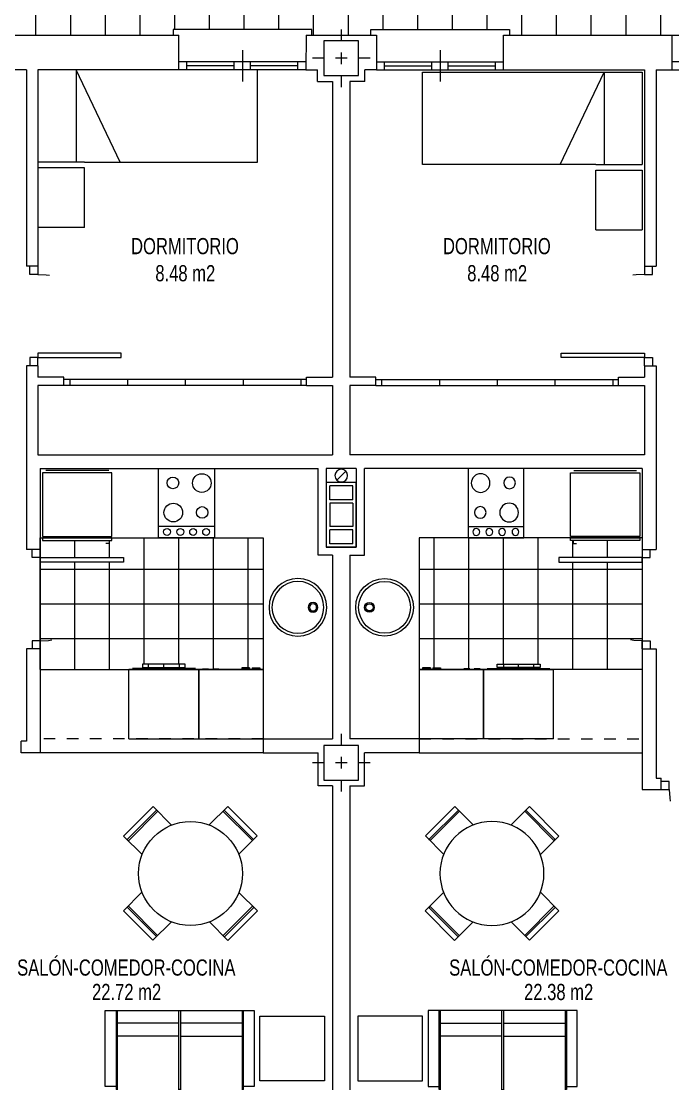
# Model space of a CAD drawing. Header units: millimetres. Extents: x 1426 to 1585, y -58 to 4.
# Drawn here: x 1491.61 to 1497.25, y -49.41 to -40.22 of the extents above; entities that cross this region are included whole.
import ezdxf
from ezdxf.enums import TextEntityAlignment as Align

# ---------------------------------------------------------------- set-up
doc = ezdxf.new("R2010")
doc.units = ezdxf.units.MM
doc.header["$LTSCALE"] = 0.35
for name, pattern in [('DASHDOT', [1, 0.5, -0.25, 0, -0.25]), ('HIDDEN', [0.375, 0.25, -0.125]), ('PUNTOS', [6.35, 0, -6.35])]:
    doc.linetypes.add(name, pattern=pattern)
doc.layers.get('0').update_dxf_attribs({"color": 5, "lineweight": 0})
for name, color, linetype, lineweight in [('BAJANTES', 9, 'Continuous', 0), ('BARRIDO_PUERTA', 251, 'PUNTOS', 0), ('CARPINTERIA', 4, 'Continuous', 0), ('COCINA', 7, 'Continuous', 0), ('ESCALERAS', 7, 'Continuous', 0), ('GRAFISMOS', 8, 'DASHDOT', 0), ('MUEBLES', 7, 'Continuous', 0), ('MUROS', 1, 'Continuous', 0), ('OCULTO', 11, 'HIDDEN', 0), ('PILARES', 7, 'Continuous', 0), ('SANITARIOS', 7, 'Continuous', 0), ('SHUNT', 9, 'Continuous', 0), ('SOLERIA', 251, 'Continuous', 0), ('SUPERFICIES', 2, 'Continuous', 0), ('TEXTOS', 3, 'Continuous', 0)]:
    doc.layers.add(name, color=color, linetype=linetype, lineweight=lineweight)
doc.styles.add('SWIS721 Lt', font='swisscl.ttf')

# ---------------------------------------------------------------- blocks, each defined once
blk = doc.blocks.new('PILAR 30x30')
at = {"layer": 'GRAFISMOS', "ltscale": 0.5}
for p, q in [((0, 0.2499999999999858), (0, -0.2499999999999858)), ((0.2499999999999716, 0), (-0.25, 0))]:
    blk.add_line(p, q, dxfattribs=at)
at = {"layer": 'PILARES'}
blk.add_lwpolyline([(0.1499999999999773, -0.1500000000000021), (0.1499999999999773, 0.149999999999995), (-0.1500000000000057, 0.149999999999995), (-0.1500000000000057, -0.1500000000000021)], close=True, dxfattribs=at)
blk = doc.blocks.new('SHUNT 56x21')
at = {"layer": 'SHUNT'}
for p, q in [((0, 0.2599999999999909), (0, 0)), ((0.5599999999999454, 0.2599999999996783), (0, 0.2599999999999909)), ((0.1500000000000909, 0.2300000000000182), (0.0300000000000864, 0.2300000000000182)), ((0.0300000000000864, 0.2300000000000182), (0.0300000000000864, 0.02999999999997272)), ((0.1500000000000909, 0.2300000000000182), (0.1500000000000909, 0.02999999999997272)), ((0.1800000000000637, 0.2300000000000182), (0.1800000000000637, 0.02999999999997272)), ((0.1800000000000637, 0.2300000000000182), (0.3799999999999955, 0.2300000000000182)), ((0.3799999999999955, 0.2300000000000182), (0.3799999999999955, 0.02999999999997272)), ((0.5299999999999727, 0.2299999999998477), (0.4099999999999682, 0.2299999999998477)), ((0.4099999999999682, 0.2299999999998477), (0.4099999999999682, 0.02999999999980218)), ((0.5299999999999727, 0.2299999999998477), (0.5299999999999727, 0.02999999999980218)), ((0.5599999999999454, 0.2599999999996783), (0.5599999999999739, -1.56319401867222e-13)), ((0, 0), (0.5599999999999739, -1.56319401867222e-13)), ((0.1500000000000909, 0.02999999999997272), (0.0300000000000864, 0.02999999999997272)), ((0.1800000000000637, 0.02999999999997272), (0.3799999999999955, 0.02999999999997272)), ((0.5299999999999727, 0.02999999999980218), (0.4099999999999682, 0.02999999999980218))]:
    blk.add_line(p, q, dxfattribs=at)
blk = doc.blocks.new('bajante')
at = {"layer": 'BAJANTES'}
blk.add_line((-0.03889087296533944, -0.03889087296518312), (0.03889087296511207, 0.03889087296535365), dxfattribs=at)
blk.add_circle((0, 0), 0.055, dxfattribs=at)
blk = doc.blocks.new('A$C7B596D43')
at = {"layer": 'MUEBLES'}
for p, q in [((-1.419790294221457e-07, 1.498506282077116), (-1.419790294221457e-07, 1.899999949663197)), ((0.5157371351176607, 1.899999949663197), (-1.419790010004363e-07, 1.899999949663197)), ((0.5157371351176607, 1.498506282077116), (0.5157371351176607, 1.899999949663197)), ((0.5640066828195813, 1.498506282077102), (0.5640066828195813, 1.899999949663183)), ((1.364006682819593, 1.899999949663197), (0.5640066828195813, 1.899999949663183)), ((1.364006682819593, -5.03368084991962e-08), (1.364006682819593, 1.899999949663197)), ((1.364006682819593, 1.569999949663185), (0.5640066828195813, 1.569999949663185)), ((0.5640066828195813, 1.189999949663189), (1.364006682819593, 1.569999949663185)), ((-1.419790294221457e-07, 1.498506282077116), (0.5157371351176607, 1.498506282077116)), ((0.5640066828195813, 1.498506282077102), (0.5640066828195813, -5.03368084991962e-08)), ((0.5640066828195813, -5.03368084991962e-08), (1.364006682819593, -5.03368084991962e-08))]:
    blk.add_line(p, q, dxfattribs=at)
blk = doc.blocks.new('M MESA o90')
at = {"layer": 'MUEBLES'}
for p, q in [((-0.1799999999998363, 0.412431812545492), (-0.1799999999998363, 0.6384318125456048)), ((-0.1799999999998363, 0.6384318125456048), (0.180000000000291, 0.6384318125456048)), ((-0.1799999999998363, 0.580431812545612), (-0.1799999999998363, 0.594431812545281)), ((-0.1799999999998363, 0.594431812545281), (0.180000000000291, 0.594431812545281)), ((0.180000000000291, 0.580431812545612), (-0.1799999999998363, 0.580431812545612)), ((0.180000000000291, 0.6384318125456048), (0.180000000000291, 0.412431812545492)), ((-0.6375531557405338, -0.1779999999998836), (-0.6375531557405338, 0.181999999999789)), ((-0.6375531557405338, 0.181999999999789), (-0.4115531557404211, 0.181999999999789)), ((-0.5935531557406648, -0.1779999999998836), (-0.5935531557406648, 0.181999999999789)), ((-0.5795531557405411, 0.181999999999789), (-0.5795531557405411, -0.1779999999998836)), ((0.6375531557405338, 0.181999999999789), (0.4115531557404211, 0.181999999999789)), ((0.5795531557405411, 0.181999999999789), (0.5795531557405411, -0.1779999999998836)), ((0.5935531557406648, -0.1779999999998836), (0.5935531557406648, 0.181999999999789)), ((0.6375531557405338, -0.1779999999998836), (0.6375531557405338, 0.181999999999789)), ((-0.4115531557404211, -0.1779999999998836), (-0.6375531557405338, -0.1779999999998836)), ((-0.5795531557405411, -0.1779999999998836), (-0.5935531557406648, -0.1779999999998836)), ((0.4115531557404211, -0.1779999999998836), (0.6375531557405338, -0.1779999999998836)), ((0.5795531557405411, -0.1779999999998836), (0.5935531557406648, -0.1779999999998836)), ((-0.1799999999998363, -0.6384318125456048), (-0.1799999999998363, -0.412431812545492)), ((0.180000000000291, -0.412431812545492), (0.180000000000291, -0.6384318125456048)), ((-0.1799999999998363, -0.580431812545612), (0.180000000000291, -0.580431812545612)), ((0.180000000000291, -0.594431812545281), (-0.1799999999998363, -0.594431812545281)), ((0.180000000000291, -0.6384318125456048), (-0.1799999999998363, -0.6384318125456048)), ((0.180000000000291, -0.580431812545612), (0.180000000000291, -0.594431812545281))]:
    blk.add_line(p, q, dxfattribs=at)
blk.add_circle((0, 0), 0.4499999999995907, dxfattribs=at)
blk = doc.blocks.new('C COCINA')
at = {"layer": 'COCINA'}
blk.add_line((0.241602562045955, -0.4992061427551562), (-0.2416025620464097, -0.4992061427551562), dxfattribs=at)
blk.add_lwpolyline([(0.241602562045955, -0.599999999999909), (-0.2416025620464097, -0.599999999999909), (-0.2416025620464097, 0), (0.241602562045955, 0)], close=True, dxfattribs=at)
for centre, radius in [((-0.117076651763, -0.123541167833082), 0.05039692862239899), ((0.1333040751810586, -0.1246753765371977), 0.08079242269822089), ((-0.1134664561068348, -0.380264500404337), 0.08079242269822089), ((0.1361538410769754, -0.3791302917002213), 0.05039692862239899), ((-0.1679590003532212, -0.5474320241692112), 0.02971582313937692), ((-0.05297168472679914, -0.5474320241692112), 0.02971582313937692), ((0.0581396539682828, -0.5474320241692112), 0.02971582313937692), ((0.1705429849735083, -0.5474320241692112), 0.02971582313937692)]:
    blk.add_circle(centre, radius, dxfattribs=at)
blk = doc.blocks.new('C FREGADERO1')
at = {"layer": 'SANITARIOS'}
for centre, radius in [((0, -0.2999968047433867), 0.2499999950000047), ((0, -0.2999968047433867), 0.2242263776581457), ((0, -0.1691363783693305), 0.04227118837031624), ((0, -0.1691363783693305), 0.03146018602145409)]:
    blk.add_circle(centre, radius, dxfattribs=at)
blk = doc.blocks.new('C FRIGORIFICO')
at = {"layer": 'COCINA'}
for p, q in [((0.6199999999985266, -0.03575461507762157), (0.01999999999861757, -0.03575461507762157)), ((0.01999999999861757, -0.03575461507762157), (0.01999999999861757, -0.5857546150778035)), ((0.591668803025641, -0.01719124852797904), (0.049155221874571, -0.01719124852752429)), ((0.6199999999985266, -0.5857546150778035), (0.6199999999985266, -0.03575461507762157)), ((0.6198687664023055, -0.599999999999909), (0.01961240309901768, -0.599999999999909)), ((0.01961240309901768, -0.599999999999909), (0.01961240309901768, -0.622828914227739)), ((0.01961240309901768, -0.622828914227739), (0.6198687664023055, -0.622828914227739)), ((0.01999999999861757, -0.5857546150778035), (0.6199999999985266, -0.5857546150778035)), ((0.5970402246211961, -0.622828914227739), (0.5970402246211961, -0.6470007057637304)), ((0.6198687664023055, -0.622828914227739), (0.6198687664023055, -0.599999999999909)), ((0.5970402246211961, -0.6470007057637304), (0.5674974058456428, -0.6470007057637304))]:
    blk.add_line(p, q, dxfattribs=at)
blk = doc.blocks.new('C LAVADORA')
at = {"layer": 'SANITARIOS'}
for p, q in [((-0.3025210084038008, 0), (-0.3025210084038008, -0.6000000000003638)), ((-0.3025210084033461, 0), (0.3025210084033461, 0)), ((0.3025210084033461, 0), (0.3025210084033461, -0.6000000000003638)), ((0.3025210084033461, -0.6000000000003638), (-0.3025210084033461, -0.6000000000003638)), ((0.2722689075631024, -0.6100840336134752), (-0.2722689075631024, -0.6100840336134752)), ((-0.1865546218486998, -0.6176470588234224), (0.1840336134450808, -0.6176470588234224)), ((-0.1865546218486998, -0.6478991596641208), (-0.1865546218486998, -0.6176470588234224)), ((-0.1336134453781597, -0.6176470588234224), (-0.1336134453781597, -0.6478991596641208)), ((0, -0.6176470588234224), (0, -0.6478991596641208)), ((0.1310924369745408, -0.6478991596641208), (0.1310924369745408, -0.6176470588234224)), ((0.1840336134450808, -0.6176470588234224), (0.1840336134450808, -0.6478991596641208)), ((0.1840336134450808, -0.6478991596641208), (-0.1865546218486998, -0.6478991596641208))]:
    blk.add_line(p, q, dxfattribs=at)
blk.add_lwpolyline([(0.1840336134450808, -0.6478991596641208), (-0.1865546218486998, -0.6478991596641208), (-0.1865546218486998, -0.6176470588234224), (0.1840336134450808, -0.6176470588234224), (0.1840336134450808, -0.6478991596641208)], dxfattribs=at)
blk = doc.blocks.new('C LAVAVAJILLAS')
at = {"layer": 'SANITARIOS'}
for p, q in [((-0.2784107946026779, -0.6000000000003638), (-0.2784107946026779, 0)), ((-0.2784107946026779, 0), (0.2784107946026779, 0)), ((0.2784107946031327, -0.6000000000003638), (0.2784107946031327, 0)), ((0.2784107946026779, -0.6000000000003638), (-0.2784107946026779, -0.6000000000003638)), ((-0.2478260869561382, -0.6053973013495124), (-0.1956521739130039, -0.6053973013495124)), ((-0.1587706146924575, -0.6053973013495124), (-0.1065967016488685, -0.6053973013495124)), ((0.09310344827599693, -0.6053973013495124), (0.1605697151426284, -0.6053973013495124)), ((0.09310344827599693, -0.6152923538234063), (0.09310344827599693, -0.6053973013495124)), ((0.1605697151426284, -0.6152923538234063), (0.09310344827599693, -0.6152923538234063)), ((0.1605697151426284, -0.6152923538234063), (0.1605697151426284, -0.6053973013495124)), ((0.248725637181451, -0.6053973013495124), (0.1821589205401324, -0.6053973013495124)), ((0.1821589205401324, -0.6152923538234063), (0.1821589205401324, -0.6053973013495124)), ((0.1821589205401324, -0.6152923538234063), (0.248725637181451, -0.6152923538234063)), ((0.248725637181451, -0.6152923538234063), (0.248725637181451, -0.6053973013495124))]:
    blk.add_line(p, q, dxfattribs=at)
blk = doc.blocks.new('PSO_012A')
at = {"color": 0, "linetype": 'ByBlock'}
for p, q in [((0.6805265739769197, 0), (-0.6805265739769197, 0)), ((-0.6805265739769197, 0), (-0.6805265739769197, -0.6023708609991729)), ((-0.5814022550783164, -0.6252457038219248), (-0.5814022550783164, 0)), ((-0.5699648336669441, 0), (-0.5699648336669441, -0.6519330204484746)), ((-0.009531184509484092, -0.6519330204484746), (-0.009531184509484092, 0)), ((0.009531184509484092, -0.6519330204484746), (0.009531184509484092, 0)), ((0.5699648336669441, 0), (0.5699648336669441, -0.6519330204484746)), ((0.5814022550783164, 0), (0.5814022550783164, -0.6252457038219248)), ((0.6805265739769197, -0.6023708609991694), (0.6805265739769197, 3.552713678800501e-15)), ((-0.5699648336669441, -0.09912431889859619), (-0.009531184509484092, -0.09912431889859619)), ((0.009531184509484092, -0.09912431889859619), (0.5699648336669441, -0.09912431889859619)), ((-0.009531184509484092, -0.2020611116009903), (-0.5699648336669441, -0.2020611116009903)), ((0.009531184509484092, -0.2020611116009903), (0.5699648336669441, -0.2020611116009903)), ((-0.6805265739769197, -0.6023708609991729), (-0.5814022550783164, -0.6023708609991729)), ((-0.5814022550783164, -0.6252457038219248), (-0.5737773074707349, -0.6252457038219248)), ((-0.5699648336669441, -0.6519330204484746), (-0.009531184509484092, -0.6519330204484746)), ((-0.009531184509484092, -0.6252457038219177), (0.009531184509484092, -0.6252457038219248)), ((0.5699648336669441, -0.6519330204484746), (0.009531184509484092, -0.6519330204484746)), ((0.5814022550783164, -0.6252457038219248), (0.5699648336669298, -0.6252457038219248)), ((0.5814022550783164, -0.6023708609991729), (0.6805265739769197, -0.6023708609991729))]:
    blk.add_line(p, q, dxfattribs=at)
blk = doc.blocks.new('C P082')
at = {"layer": 'BARRIDO_PUERTA'}
blk.add_arc((0.07000000000016371, 0), 0.8200000000001637, 2.605510395054913e-11, 87.20397430368445, dxfattribs=at)
at = {"layer": 'CARPINTERIA'}
for p, q in [((0.07000000000016371, 0.8190238091779065), (0.1100000000005821, 0.8190238091779065)), ((0.07000000000016371, 0), (0.07000000000016371, 0.8190238091779065)), ((0.1100000000005821, 0.8190238091779065), (0.1100000000005821, 0)), ((0, 0), (0.07000000000016371, 0)), ((0.1100000000005821, 0), (0.07000000000016371, 0)), ((0.07000000000016371, 0), (0.07000000000016371, -0.07000000000016371)), ((0.8900000000003274, 0), (0.8900000000003274, -0.07000000000016371)), ((0.9600000000004911, -9.094947017729282e-13), (0.8900000000003274, 0)), ((0.07000000000016371, -0.07000000000016371), (0, -0.07000000000016371)), ((0.8900000000003274, -0.07000000000016371), (0.9600000000004911, -0.07000000000061846))]:
    blk.add_line(p, q, dxfattribs=at)
blk = doc.blocks.new('C P072')
at = {"layer": 'BARRIDO_PUERTA'}
blk.add_arc((0.06790447680714351, -0.0008679941265654634), 0.722096044878664, 0.06887229536583446, 86.65797362140653, dxfattribs=at)
at = {"layer": 'CARPINTERIA'}
for p, q in [((0.07000000000016371, 0.7200000000002547), (0.1100000000005821, 0.7200000000002547)), ((0.07000000000016371, 0), (0.07000000000016371, 0.7200000000002547)), ((0.1100000000005821, 0.7200000000002547), (0.1100000000005821, 0)), ((0, 0), (0.07000000000016371, 0)), ((0.1100000000005821, 0), (0.07000000000016371, 0)), ((0.07000000000016371, 0), (0.07000000000016371, -0.07000000000016371)), ((0.7900000000004184, 0), (0.7900000000004184, -0.07000000000016371)), ((0.8600000000005821, -9.094947017729282e-13), (0.7900000000004184, 0)), ((0.07000000000016371, -0.07000000000016371), (0, -0.07000000000016371)), ((0.7900000000004184, -0.07000000000016371), (0.8600000000005821, -0.07000000000061846))]:
    blk.add_line(p, q, dxfattribs=at)
blk = doc.blocks.new('A$C26967853')
at = {"layer": 'CARPINTERIA'}
for p, q in [((1.200000179804874, 0.4499997227594577), (1.798055109247798e-07, 0.4499997227599408)), ((1.798055109247798e-07, 0.4499997227599408), (1.798055109247798e-07, 0.3999997227597589)), ((1.200000179804874, 0.3999997227592758), (1.200000179804874, 0.4499997227594577)), ((0.6000001798051926, 0.2699997227596356), (0.6000001798051926, -2.772389819938326e-07)), ((0.6000001798056473, 0.1699997227597265), (0.05000017980478333, 0.1699997227597407)), ((0.6000001798056473, 0.09999972275956281), (0.05000017980478333, 0.09999972275957703)), ((0.1200001798054018, 0.09999972275957703), (0.1200001798054018, 0.1699997227597407)), ((0.5300001798059384, 0.134999722759872), (0.1200001798054018, 0.1349997227598863)), ((0.5300001798059384, 0.09999972275956281), (0.5300001798059384, 0.1699997227597265)), ((1.150000179804692, 0.1699997227592576), (0.6000001798051926, 0.1699997227597265)), ((1.150000179804692, 0.09999972275909386), (0.6000001798051926, 0.09999972275956281)), ((0.6700001798058111, 0.09999972275956281), (0.6700001798058111, 0.1699997227597265)), ((1.0795937310304, 0.1349997227594031), (0.6700001798058111, 0.134999722759872)), ((1.0795937310304, 0.09999972275909386), (1.0795937310304, 0.1699997227592576))]:
    blk.add_line(p, q, dxfattribs=at)
blk = doc.blocks.new('ARMARIO 4H')
at = {"layer": 'CARPINTERIA'}
for p, q in [((0, 0.04999999999999716), (2.099999999999909, 0.04999999999999716)), ((0, 0), (2.099999999999909, 0)), ((0.04999999999995453, 0.04999999999999716), (0.04999999999995453, 0)), ((0.5499999999999545, 0.04999999999999716), (0.5499999999999545, 0)), ((1.049999999999955, 0.04999999999999716), (1.049999999999955, 0)), ((1.549999999999955, 0.04999999999999716), (1.549999999999955, 0)), ((2.049999999999955, 0.04999999999999716), (2.049999999999955, 0))]:
    blk.add_line(p, q, dxfattribs=at)

msp = doc.modelspace()

# ---------------------------------------------------------------- hatches: boundary and pattern name
at = {"layer": 'SOLERIA'}
h = msp.add_hatch(dxfattribs=at)
h.set_pattern_fill('ANSI37', color=256, scale=2.403, angle=45, style=0)
h.set_pattern_definition([(90, (1505.251627158006, -39.73548816322316), (-0.300375, 5.551115123125783e-17), []), (180, (1505.251627158006, -39.73548816322316), (-5.551115123125783e-17, -0.300375), [])])
h.paths.add_polyline_path([(1490.303187870864, -39.13549588361904), (1496.951204753269, -39.1354958836185), (1496.951204753269, -37.94551151334705), (1499.151204766196, -37.94551148324029), (1499.151204766196, -39.13549588027013), (1511.402049485929, -39.13549588361851), (1511.402049486787, -39.04549574618766), (1513.552049414036, -39.04549587481575), (1513.552049405238, -39.13549588361875), (1520.200066445148, -39.13549588361909), (1520.200066445148, -40.33548044282728), (1517.582043143207, -40.33548044283207), (1517.582043143207, -40.28548044283189), (1516.382043143207, -40.28548044283237), (1516.382043143207, -40.33548044282717), (1515.87122256936, -40.33548044283256), (1515.87122256936, -40.28548044283237), (1514.67122256936, -40.28548044283189), (1514.67122256936, -40.33548044283207), (1510.525824208757, -40.33548156755221), (1510.525824208757, -40.28548156755203), (1509.325824208757, -40.28548156755155), (1509.325824208757, -40.33548156755173), (1506.707037367578, -40.33548044283207), (1506.707037367578, -40.28548044283189), (1505.507037367579, -40.28548044283237), (1505.507037367579, -40.33548044282717), (1504.996216793731, -40.33548044282724), (1504.996216793731, -40.28548044283237), (1503.796216793732, -40.28548044283189), (1503.796216793732, -40.33548044283207), (1501.177429952552, -40.33548044282664), (1501.177429952552, -40.28548156755155), (1499.977429952553, -40.28548156755203), (1499.977429952553, -40.33548044282724), (1495.832025327116, -40.33548044283207), (1495.832025327116, -40.28548044283189), (1494.632025327117, -40.28548044283237), (1494.632025327117, -40.33548044282717), (1494.121204753269, -40.33548044283256), (1494.121204753269, -40.28548044283237), (1492.92120475327, -40.28548044283189), (1492.92120475327, -40.33548044283207), (1490.303187870864, -40.33548044282731)])
h = msp.add_hatch(dxfattribs=at)
h.set_pattern_fill('ANSI37', color=256, scale=2.4, angle=45, style=0)
h.set_pattern_definition([(90, (1491.772420735034, -45.25465120839183), (-0.3, 5.551115123125783e-17), []), (180, (1491.772420735034, -45.25465120839183), (-5.551115123125783e-17, -0.3), [])])
h.paths.add_polyline_path([(1493.701620289808, -44.68548043336985), (1492.392286678506, -44.68548043336991), (1492.392286678506, -44.70830934759754), (1491.792030315203, -44.70830934759757), (1491.792030315203, -44.68548043336991), (1491.772417912103, -44.6854804333699), (1491.772417912103, -44.78548043336983), (1491.772420735034, -44.78548043336983), (1491.772420735034, -44.85548043337001), (1492.492420735034, -44.85548043337003), (1492.492420735034, -44.89548043337044, -0.3968827745499082), (1491.772420735033, -45.57548043337017), (1491.772420735033, -45.64548043336983), (1491.772417912103, -45.64548043336983), (1491.772417912103, -45.82382198341381), (1493.701620289808, -45.82382198341309)])
h.paths.add_polyline_path([(1493.026295820828, -45.77592282374895), (1493.026295820827, -45.80617492459003), (1492.655707585534, -45.80617492459003), (1492.655707585534, -45.77592282374935)], flags=16)
h.paths.add_polyline_path([(1493.516297458665, -45.80852962959006), (1493.583763725531, -45.80852962959006), (1493.583763725531, -45.81842468206396), (1493.516297458665, -45.81842468206396)], flags=16)
h.paths.add_polyline_path([(1493.605352930929, -45.80852962959006), (1493.67191964757, -45.80852962959006), (1493.67191964757, -45.81842468206394), (1493.605352930929, -45.81842468206396)], flags=16)
h.paths.add_polyline_path([(1492.492420735034, -44.89548043337044), (1491.772420735034, -44.89548043337044), (1491.772420735033, -45.57548043337017, 0.3968827745499082)], flags=17)
h = msp.add_hatch(dxfattribs=at)
h.set_pattern_fill('ANSI37', color=256, scale=2.4, angle=45, style=0)
h.set_pattern_definition([(90, (1496.980809345354, -45.25465120839183), (0.3000000000000001, 5.551115123125783e-17), []), (7.016477563892657e-15, (1496.980809345354, -45.25465120839183), (5.551115123125785e-17, -0.3), [])])
h.paths.add_polyline_path([(1495.051609790579, -44.68548043336985), (1496.360943401882, -44.68548043336991), (1496.360943401882, -44.70830934759754), (1496.961199765185, -44.70830934759757), (1496.961199765185, -44.68548043336991), (1496.980812168285, -44.6854804333699), (1496.980812168285, -44.78548043336983), (1496.980809345354, -44.78548043336983), (1496.980809345354, -44.85548043337001), (1496.260809345353, -44.85548043337003), (1496.260809345353, -44.89548043337044, 0.3968827745499082), (1496.980809345355, -45.57548043337017), (1496.980809345355, -45.64548043336983), (1496.980812168285, -45.64548043336983), (1496.980812168285, -45.82382198341381), (1495.051609790579, -45.82382198341309)])
h.paths.add_polyline_path([(1495.72693425956, -45.77592282374895), (1495.72693425956, -45.80617492459003), (1496.097522494854, -45.80617492459003), (1496.097522494854, -45.77592282374935)], flags=16)
h.paths.add_polyline_path([(1495.236932621723, -45.80852962959006), (1495.169466354856, -45.80852962959006), (1495.169466354856, -45.81842468206396), (1495.236932621723, -45.81842468206396)], flags=16)
h.paths.add_polyline_path([(1495.147877149459, -45.80852962959006), (1495.081310432818, -45.80852962959006), (1495.081310432818, -45.81842468206394), (1495.147877149459, -45.81842468206396)], flags=16)
h.paths.add_polyline_path([(1496.260809345353, -44.89548043337044), (1496.980809345354, -44.89548043337044), (1496.980809345355, -45.57548043337017, -0.3968827745499082)], flags=17)

# ---------------------------------------------------------------- linework, layer by layer
at = {"layer": 'COCINA'}
for p, q in [((1491.772424176939, -44.6854804333695), (1493.701626554644, -44.68548043336948)), ((1493.701626554644, -44.68548043336948), (1493.701626554644, -45.82382197395388)), ((1496.980818433122, -44.6854804333695), (1495.051616055416, -44.6854804333695)), ((1495.051616055416, -44.6854804333695), (1495.051616055416, -45.82382197395388)), ((1491.772424176938, -45.82382198341342), (1493.701611069827, -45.82382198341273)), ((1492.539747463815, -46.42382198341259), (1492.539747463814, -45.82382198341251)), ((1496.980818433121, -45.82382198341345), (1495.051631540233, -45.82382198341273)), ((1496.213495146245, -46.42382198341259), (1496.213495146246, -45.82382198341251))]:
    msp.add_line(p, q, dxfattribs=at)
at = {"layer": 'ESCALERAS', "lineweight": 0}
msp.add_line((1494.506613628729, -44.08548043336945), (1494.246613628729, -44.08548043336996), dxfattribs=at)
at = {"layer": 'ESCALERAS'}
for p, q in [((1494.246613628729, -44.08548043336945), (1494.246613628728, -44.76548043338432)), ((1494.506628981331, -44.08548043336945), (1494.506628981332, -44.76548043338432)), ((1494.246613628729, -44.76548043338486), (1494.506613628729, -44.76548043338432)), ((1493.701611132345, -46.54382243333115), (1491.772424176939, -46.54382243333115)), ((1495.051631477716, -46.54382243333124), (1496.980818433122, -46.54382243333122))]:
    msp.add_line(p, q, dxfattribs=at)
at = {"layer": 'MUEBLES'}
for points in [[(1493.672605713718, -49.38222345086471), (1493.672605713718, -48.82178389042489), (1494.233045274158, -48.82178389042489), (1494.233045274158, -49.38222345086471)], [(1495.080636896342, -49.38222345086471), (1495.080636896342, -48.82178389042489), (1494.520197335903, -48.82178389042489), (1494.520197335903, -49.38222345086471)]]:
    msp.add_lwpolyline(points, close=True, dxfattribs=at)
at = {"layer": 'MUROS', "lineweight": 0}
for p, q in [((1491.513187870866, -40.33548044282718), (1492.971204753269, -40.33548044282724)), ((1494.072017650818, -40.33548044282724), (1494.071611202043, -40.63548044283223)), ((1494.072017650818, -40.33548044282724), (1494.681212429568, -40.33548044282717)), ((1494.681212429568, -40.33548044282724), (1494.681618878343, -40.63548044283223)), ((1495.78202250419, -40.33548044282718), (1497.240042209524, -40.33548044282718)), ((1491.652424176938, -40.63548044283218), (1491.513187870866, -40.63548044283223)), ((1491.652424176938, -40.63548044283224), (1491.652424176938, -42.33548043336827)), ((1491.752426999869, -40.6354804428323), (1491.752426999869, -42.33548043336828)), ((1492.971204753269, -40.63548044283225), (1491.752426999869, -40.63548044283223)), ((1494.071611202043, -40.63548044283223), (1494.172017650817, -40.63548044283223)), ((1494.681618878346, -40.63548044283223), (1494.581212429571, -40.63548044283223)), ((1495.78202250419, -40.6354804428322), (1497.000815610191, -40.6354804428322)), ((1497.000815610191, -40.63548044283227), (1497.000815610191, -42.33548043336825)), ((1497.100818433122, -40.63548044283224), (1497.100818433122, -42.33548043336827)), ((1497.100818433122, -40.63548044283218), (1497.240042209524, -40.63548044283223)), ((1494.172017650817, -40.73551132440979), (1494.301611202042, -40.73551132440981)), ((1494.301611202042, -40.73549588361826), (1494.301611202042, -43.29548043336884)), ((1494.581212429569, -40.73551132440979), (1494.451618878344, -40.73551132440981)), ((1494.451631408019, -40.73549588361826), (1494.451631408018, -43.29548043336886)), ((1491.652424176938, -43.19548043336884), (1491.652424176939, -44.78548043336949)), ((1491.752426999868, -43.19548043336885), (1491.752426999868, -43.29548043336886)), ((1497.000815610192, -43.19548043336884), (1497.000815610192, -43.29548043336883)), ((1497.100818433122, -43.19548043336884), (1497.100818433122, -44.78548043336949)), ((1491.977003748352, -43.29548043336884), (1491.752411647265, -43.29548043336884)), ((1491.977003748352, -43.36548043336884), (1491.752411647265, -43.36548043336884)), ((1491.752426999868, -43.36548043336885), (1491.752426999868, -43.96548043336953)), ((1491.977003748352, -43.36548043336884), (1491.977003748352, -43.29548043336884)), ((1494.077003748352, -43.36548043336884), (1494.077003748352, -43.29548043336884)), ((1494.077003748352, -43.29548043336884), (1494.301611202042, -43.29548043336884)), ((1494.077003748352, -43.36548043336884), (1494.301611202042, -43.36548043336884)), ((1494.301611202042, -43.36548043336884), (1494.301611202043, -43.96548043336951)), ((1494.676223509106, -43.29548043336884), (1494.451631408019, -43.29548043336884)), ((1494.676223509106, -43.36548043336884), (1494.451631408019, -43.36548043336884)), ((1494.451631408018, -43.36548043336884), (1494.451631408018, -43.96548043336951)), ((1494.676223509106, -43.36548043336884), (1494.676223509106, -43.29548043336884)), ((1496.776223509105, -43.36548043336884), (1496.776223509105, -43.29548043336884)), ((1496.776223509105, -43.29548043336884), (1497.000815610192, -43.29548043336884)), ((1496.776223509105, -43.36548043336884), (1497.000815610192, -43.36548043336884)), ((1497.000815610192, -43.36548043336882), (1497.000815610192, -43.96548043336944)), ((1491.752426999868, -43.96548043336953), (1494.301611202043, -43.96548043336951)), ((1497.000815610192, -43.96548043336944), (1494.451631408018, -43.96548043336951)), ((1491.772424176939, -44.08548043336949), (1494.176613628729, -44.0854804333695)), ((1491.772424176939, -44.08548043336949), (1491.772424176939, -44.78548043336948)), ((1496.980818433122, -44.08548043336946), (1494.576628981331, -44.0854804333695)), ((1496.980818433122, -44.08548043336946), (1496.980818433122, -44.78548043336949)), ((1494.301611202042, -44.83548043338428), (1494.301611202043, -46.42382243333109)), ((1494.451631408018, -44.83548043338428), (1494.451631408017, -46.42382243333109)), ((1491.652424176938, -45.64548043336945), (1491.652424176939, -46.44382243333006)), ((1491.772424176938, -45.64548043336948), (1491.772424176938, -46.54382243333115)), ((1496.980818433122, -45.64548043336946), (1496.980818433121, -46.86251440657197)), ((1497.100818433122, -45.64548043336948), (1497.100818433121, -46.76251440657087)), ((1491.652424176939, -46.44382243333006), (1491.607424176939, -46.44382243333002)), ((1491.607424176939, -46.54382243333115), (1491.607424176939, -46.44382243333002)), ((1493.701611132345, -46.42382243333123), (1494.301611202043, -46.42382243333109)), ((1493.701611132345, -46.42382243333123), (1493.701611132345, -46.54382243333118)), ((1495.051631477716, -46.42382243333123), (1494.451631408018, -46.42382243333109)), ((1495.051631477716, -46.42382243333123), (1495.051631477715, -46.54382243333122)), ((1491.772424176938, -46.54382243333115), (1491.607424176939, -46.54382243333115)), ((1493.701611132345, -46.54382243333118), (1494.176621305029, -46.54382243333101)), ((1495.051631477715, -46.54382243333122), (1494.576621305031, -46.54382243333112)), ((1497.100818433122, -46.76251440657087), (1497.145818433121, -46.76251440657084)), ((1497.145818433121, -46.86251440657055), (1497.14581843312, -46.76251440657081)), ((1494.301611202043, -46.82965166303891), (1494.301611202042, -51.18548043336956)), ((1494.451631408018, -46.82965166303891), (1494.451631408018, -51.18548043336956)), ((1496.980818433121, -46.86251440657197), (1497.145818433121, -46.86251440657194))]:
    msp.add_line(p, q, dxfattribs=at)
at = {"layer": 'MUROS'}
for p, q in [((1492.971204753269, -40.63548044283225), (1492.971204753269, -40.33548044282727)), ((1495.782025327117, -40.63548044283225), (1495.782025327117, -40.33548044282727)), ((1497.240042209524, -40.63548044282972), (1497.240042209524, -40.33548044282718)), ((1494.172017650817, -40.73551132440979), (1494.172017650817, -40.63548044283223)), ((1494.581212429569, -40.73551132440979), (1494.581212429569, -40.63548044283223)), ((1491.752426999869, -42.33548043336828), (1491.652424176938, -42.33548043336827)), ((1497.000815610191, -42.33548043336825), (1497.100818433122, -42.33548043336827)), ((1491.752426999868, -43.19548043336885), (1491.652424176938, -43.19548043336884)), ((1497.000815610192, -43.19548043336884), (1497.100818433122, -43.19548043336884)), ((1494.176613628729, -44.83548043338428), (1494.176613628729, -44.0854804333695)), ((1494.576628981332, -44.83548043338428), (1494.576628981331, -44.0854804333695)), ((1491.772424176939, -44.78548043336948), (1491.652424176938, -44.78548043336949)), ((1494.301611202042, -44.83548043338428), (1494.176613628729, -44.83548043338428)), ((1494.451631408018, -44.83548043338428), (1494.576628981332, -44.83548043338428)), ((1496.980818433122, -44.78548043336949), (1497.100818433122, -44.78548043336949)), ((1491.772424176938, -45.64548043336948), (1491.652424176938, -45.64548043336945)), ((1496.980818433122, -45.64548043336946), (1497.100818433122, -45.64548043336948)), ((1494.176621305029, -46.82965166303891), (1494.176621305029, -46.54382243333101)), ((1494.576621305031, -46.82965166303891), (1494.576621305031, -46.54382243333112)), ((1494.301611202043, -46.82965166303891), (1494.176621305029, -46.82965166303891)), ((1494.451631408018, -46.82965166303891), (1494.576621305031, -46.82965166303891))]:
    msp.add_line(p, q, dxfattribs=at)
at = {"layer": 'OCULTO'}
for p, q in [((1493.701611132345, -46.42382243333123), (1491.772424176938, -46.42382243333122)), ((1495.051631477716, -46.42382243333123), (1496.980818433121, -46.42382243333123))]:
    msp.add_line(p, q, dxfattribs=at)
at = {"layer": 'SOLERIA'}
for p, q in [((1497.240042209524, -40.33548044282718), (1498.200042209525, -40.33548044282724)), ((1491.772420735034, -44.78548043336983), (1491.772420735033, -45.64548043336983)), ((1496.980809345354, -44.78548043336983), (1496.980809345355, -45.64548043336983))]:
    msp.add_line(p, q, dxfattribs=at)

# ---------------------------------------------------------------- block references
at = {"layer": 'BAJANTES', "xscale": -1, "rotation": 90}
msp.add_blockref('bajante', (1494.376613628729, -44.14548043336917), dxfattribs=at)
at = {"layer": 'CARPINTERIA'}
for name, p in [('A$C26967853', (1492.921204573464, -40.73548016559183)), ('ARMARIO 4H', (1494.676223509106, -43.36548043336884))]:
    msp.add_blockref(name, p, dxfattribs=at)
at = {"layer": 'CARPINTERIA', "xscale": -1}
for name, p in [('A$C26967853', (1495.832025506922, -40.73548016559183)), ('ARMARIO 4H', (1494.077003748352, -43.36548043336884))]:
    msp.add_blockref(name, p, dxfattribs=at)
for name, p, rotation in [('C P082', (1497.240042209524, -40.63548044282985), 180), ('C P072', (1491.75242699987, -43.19548043336885), 270), ('C P072', (1496.980818433122, -44.78548043336951), 90)]:
    msp.add_blockref(name, p, dxfattribs=dict(at, rotation=rotation))
at = {"layer": 'CARPINTERIA'}
for p, rotation in [((1497.000815610191, -43.19548043336885), 90), ((1491.772424176939, -44.78548043336951), 270), ((1498.005818433121, -46.86251440657146), 180)]:
    msp.add_blockref('C P072', p, dxfattribs=dict(at, rotation=rotation))
at = {"layer": 'COCINA'}
for name, p in [('C FRIGORIFICO', (1491.772424176939, -44.08548043336942)), ('C COCINA', (1493.037033003417, -44.08548043336945))]:
    msp.add_blockref(name, p, dxfattribs=at)
at = {"layer": 'COCINA', "xscale": -1}
for name, p in [('C COCINA', (1495.716209606644, -44.08548043336945)), ('C FRIGORIFICO', (1496.980818433121, -44.08548043336942))]:
    msp.add_blockref(name, p, dxfattribs=at)
at = {"layer": 'MUEBLES'}
for name, p, rotation in [('A$C7B596D43', (1493.652426949532, -41.99948712565195), 90), ('M MESA o90', (1493.071951511355, -47.58755156281189), 45.00000000000834)]:
    msp.add_blockref(name, p, dxfattribs=dict(at, rotation=rotation))
at = {"layer": 'MUEBLES', "xscale": -1}
for name, p, rotation in [('A$C7B596D43', (1495.080815660528, -42.01948712565194), 270), ('M MESA o90', (1495.681291098706, -47.58755156281189), 314.9999999999915)]:
    msp.add_blockref(name, p, dxfattribs=dict(at, rotation=rotation))
at = {"layer": 'MUEBLES', "yscale": 1.091629447774096, "zscale": 0.8895866038723401}
for p, xscale in [((1492.979092320957, -48.77322078547079), -0.9477224144802676), ((1495.774150289104, -48.77322078547079), 0.9477224144802676)]:
    msp.add_blockref('PSO_012A', p, dxfattribs=dict(at, xscale=xscale))
at = {"layer": 'PILARES'}
for p in [(1494.376615040193, -40.53549588361864), (1494.376615040193, -40.53549588361857), (1494.376615040193, -46.62965166303892)]:
    msp.add_blockref('PILAR 30x30', p, dxfattribs=at)
at = {"layer": 'SANITARIOS', "xscale": -1}
for name, p, rotation in [('C FREGADERO1', (1494.301626554644, -45.28548043336946), 270), ('C LAVADORA', (1492.842268472218, -46.4238219834131), 180), ('C LAVAVAJILLAS', (1493.423200275224, -46.4238219834131), 180)]:
    msp.add_blockref(name, p, dxfattribs=dict(at, rotation=rotation))
at = {"layer": 'SANITARIOS'}
for name, p, rotation in [('C FREGADERO1', (1494.451616055416, -45.28548043336946), 90), ('C LAVAVAJILLAS', (1495.330042334836, -46.4238219834131), 180), ('C LAVADORA', (1495.910974137842, -46.4238219834131), 180)]:
    msp.add_blockref(name, p, dxfattribs=dict(at, rotation=rotation))
at = {"layer": 'SHUNT', "rotation": 270}
msp.add_blockref('SHUNT 56x21', (1494.246613628729, -44.20548043338423), dxfattribs=at)

# ---------------------------------------------------------------- texts
at = {"layer": 'SUPERFICIES', "style": 'SWIS721 Lt'}
for s, p in [('8.48 m2', (1493.027003748352, -42.32501940342706)), ('8.48 m2', (1495.726226332034, -42.32501940342706)), ('22.72 m2', (1492.519371268938, -48.54264566284214)), ('22.38 m2', (1496.258193887751, -48.54264566284368))]:
    msp.add_text(s, height=0.14, dxfattribs=at).set_placement(p, align=Align.TOP_CENTER)
at = {"layer": 'TEXTOS', "style": 'SWIS721 Lt'}
for s, p in [('DORMITORIO', (1493.02424790677, -42.16065462403544)), ('DORMITORIO', (1495.723470490452, -42.16065462403544)), ('SALÓN-COMEDOR-COCINA', (1492.516615427357, -48.38399516916483)), ('SALÓN-COMEDOR-COCINA', (1496.255438046169, -48.38399516916636))]:
    msp.add_text(s, height=0.14, dxfattribs=at).set_placement(p, align=Align.MIDDLE)

doc.saveas('drawing.dxf')
